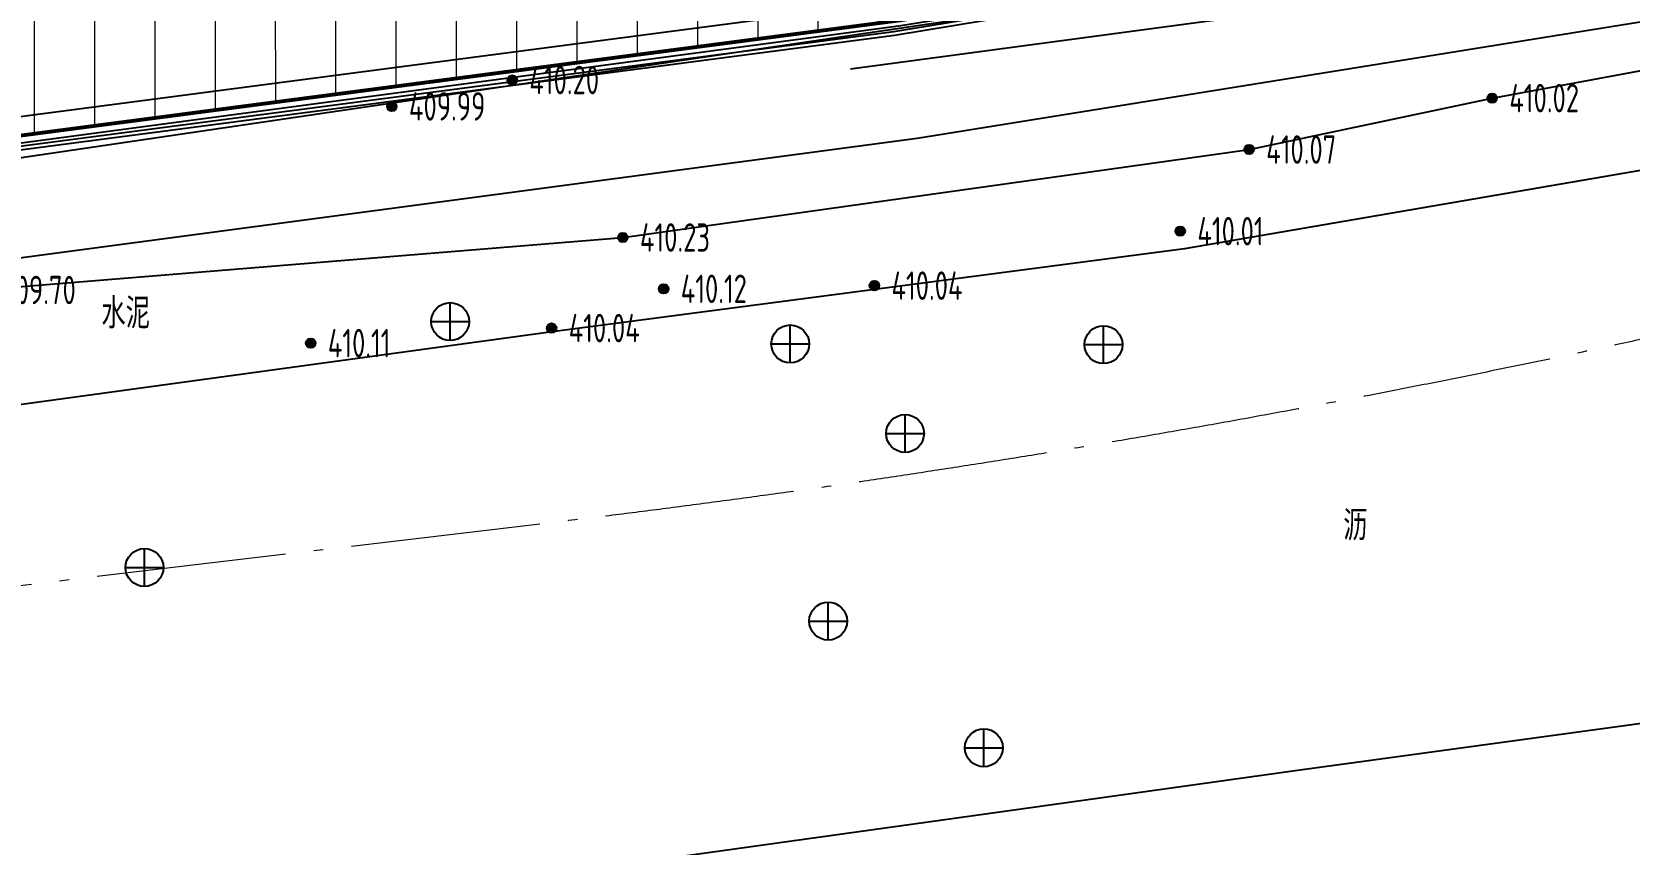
# Model space of a CAD drawing. Header units: millimetres. Extents: x 387826 to 388039216, y 3325062 to 3325368396.
# Drawn here: x 387602257 to 387644377, y 3324779552 to 3324800976 of the extents above; entities that cross this region are included whole.
import ezdxf
from ezdxf.enums import TextEntityAlignment as Align

# ---------------------------------------------------------------- set-up
doc = ezdxf.new("R2010")
doc.units = ezdxf.units.MM
doc.header["$LTSCALE"] = 1000
doc.header["$MEASUREMENT"] = 0
doc.linetypes.add('000-Earth-MSCQ（不打印）$0$C2', pattern=[13.5, 10, -1.5, 0.5, -1.5])
doc.linetypes.add('000-古城墙保护(不打印)$0$DASH', pattern=[0.35, 0.25, -0.1])
for name, color, linetype in [('0 Plan-Road 1', 2, 'Continuous'), ('0 Plan-Road 2', 40, 'Continuous'), ('0-SITE', 7, 'Continuous'), ('000-Earth-MSCQ（不打印）$0$0-SITE', 7, 'Continuous'), ('000-Earth-MSCQ（不打印）$0$0NT-Earth Building', 251, 'Continuous'), ('000-Earth-MSCQ（不打印）$0$0NT-Earth Legend', 250, 'Continuous'), ('000-Earth-MSCQ（不打印）$0$0NT-Earth Rord', 2, 'Continuous'), ('000-Earth-MSCQ（不打印）$0$0NT-Earth Text', 251, 'Continuous'), ('000-Earth-MSCQ（不打印）$0$GCD', 251, 'Continuous'), ('000-古城墙保护(不打印)$0$0-文物遗址', 8, 'Continuous')]:
    doc.layers.add(name, color=color, linetype=linetype)
for name, color, linetype, lineweight in [('000-Earth-MSCQ（不打印）$0$RD-中线', 1, '000-Earth-MSCQ（不打印）$0$C2', 0), ('000-古城墙保护(不打印)$0$0-中实线', 5, 'Continuous', 30), ('000-古城墙保护(不打印)$0$0-遗址公园', 8, 'Continuous', 5)]:
    doc.layers.add(name, color=color, linetype=linetype, lineweight=lineweight)
doc.styles.add('000-Earth-MSCQ（不打印）$0$HZ', font='gbenor.shx', dxfattribs={"width": 0.8, "bigfont": 'hztxt.shx'})

# ---------------------------------------------------------------- blocks, each defined once
blk = doc.blocks.new('000-Earth-MSCQ（不打印）$0$gc043')
for p, q in [((-8.881784197001252e-16, -1), (-8.881784197001252e-16, 1)), ((-1, 0), (1, 0))]:
    blk.add_line(p, q)
blk.add_circle((0, 0), 1)
blk = doc.blocks.new('000-Earth-MSCQ（不打印）$0$gc200')
h = blk.add_hatch(color=256)
edge = h.paths.add_edge_path()
edge.add_arc((0, -5.551115123125783e-17), 0.2500000000000001, 0, 360)
blk.add_circle((0, -5.551115123125783e-17), 0.2500000000000001)
blk = doc.blocks.new('000-古城墙保护(不打印)')
at = {"layer": '000-古城墙保护(不打印)$0$0-遗址公园', "ltscale": 10}
h = blk.add_hatch(dxfattribs=at)
h.set_pattern_fill('ANSI31', color=256, scale=1000, angle=45)
h.set_pattern_definition([(90, (0, 0), (-1587.5, 3.410605131648481e-13), [])])
h.paths.add_polyline_path([(387757359.0947723, 3325075809.713597), (387738724.4244739, 3325053061.984234), (387736658.1743807, 3325052379.78923), (387732792.6573083, 3325048405.001884), (387731947.0142126, 3325045521.987648), (387727149.4825557, 3325038560.592924), (387719871.0797174, 3325030254.454775), (387713118.2314355, 3325024325.69877), (387708971.7085958, 3325021538.001345), (387707653.8317035, 3325021090.344965), (387703723.9723286, 3325018966.972815), (387699100.568572, 3325013213.602733), (387687666.4612417, 3324991573.488757), (387692670.727551, 3324988471.826824), (387679274.3591145, 3324966056.084505), (387674562.7421811, 3324955273.126987), (387666293.4541245, 3324933025.957672), (387659029.9602896, 3324926312.71594), (387654773.5217602, 3324915935.552797), (387653675.5063087, 3324913098.933503), (387637326.4545517, 3324880090.8987), (387635096.1587876, 3324877614.537973), (387623173.1089031, 3324853940.873659), (387618974.5280727, 3324854570.405108), (387618467.4666205, 3324854646.433447), (387616794.0523977, 3324854897.343677), (387614410.7432887, 3324846804.212917), (387608979.9761084, 3324853035.612696), (387591571.0079994, 3324839024.665925), (387597082.2925069, 3324832681.257929), (387596624.9883792, 3324831149.830627), (387596217.2465154, 3324828960.946196), (387596137.9493979, 3324826850.101176), (387592355.8457829, 3324826109.515459), (387589540.6215926, 3324824522.451866), (387587163.8655038, 3324822803.372842), (387586055.6074455, 3324821918.786967), (387585231.4443963, 3324821255.000857), (387584550.0445382, 3324820637.821306), (387583346.0658892, 3324819564.06669), (387582101.748941, 3324818264.712243), (387581660.7870961, 3324817834.250378), (387580072.9664811, 3324816151.399981), (387578832.7454951, 3324814781.869411), (387574234.0934268, 3324808493.876336), (387581064.1902614, 3324795503.282484), (387625164.6542816, 3324801283.597979), (387647357.6289114, 3324804778.450835), (387650612.9223155, 3324805405.261792), (387669114.9930122, 3324840920.415754), (387680400.2783, 3324864357.77844), (387687151.7701302, 3324878135.082248), (387696416.7806178, 3324893470.850236), (387704777.6824126, 3324910959.142838), (387717019.7699698, 3324940445.653564), (387740572.7504223, 3324978958.777964), (387755268.3394005, 3325000951.822409), (387771548.7019364, 3325023669.528487), (387793342.0856335, 3325051694.76609), (387797120.7662015, 3325056480.602365), (387804700.2713755, 3325067831.608256), (387805755.9865897, 3325069417.217034), (387833928.9732663, 3325110050.599823), (387835462.2759447, 3325113721.162718), (387834644.166247, 3325114126.806136), (387838641.1926514, 3325123620.01257), (387831833.5364649, 3325125881.193801), (387835204.3103971, 3325131614.601018), (387828520.3367395, 3325134527.940866), (387822745.7363685, 3325138082.078876), (387820720.6784263, 3325136746.002098), (387818437.9572816, 3325135239.926322), (387814960.6972696, 3325132945.727099), (387810414.9791779, 3325129946.589023), (387806089.169805, 3325135647.314827), (387803914.3516228, 3325131741.76694), (387790508.0000313, 3325108476.776886), (387782804.3222916, 3325111884.500767), (387777519.6903973, 3325113033.773239), (387770432.0206335, 3325107829.881072), (387767032.2047279, 3325098401.675082), (387768071.4313482, 3325098008.812484), (387766664.4412394, 3325095979.536411), (387763567.2492012, 3325091306.558766), (387765030.6402054, 3325091176.180011)])
at = {"layer": '000-古城墙保护(不打印)$0$0-中实线', "color": 3, "linetype": '000-古城墙保护(不打印)$0$DASH', "lineweight": -2, "flags": 128}
blk.add_lwpolyline([(387757359.0947723, 3325075809.713597, 100, 100, 0), (387738724.4244739, 3325053061.984234, 100, 100, 0), (387736658.1743807, 3325052379.78923, 100, 100, 0), (387732792.6573083, 3325048405.001884, 100, 100, 0), (387731947.0142126, 3325045521.987648, 100, 100, 0), (387727149.4825557, 3325038560.592924, 100, 100, 0), (387719871.0797174, 3325030254.454775, 100, 100, 0), (387713118.2314355, 3325024325.69877, 100, 100, 0), (387708971.7085958, 3325021538.001345, 100, 100, 0), (387707653.8317035, 3325021090.344965, 100, 100, 0), (387703723.9723286, 3325018966.972815, 100, 100, 0), (387699100.568572, 3325013213.602733, 100, 100, 0), (387687666.4612417, 3324991573.488757, 100, 100, 0), (387692670.727551, 3324988471.826824, 100, 100, 0), (387679274.3591145, 3324966056.084505, 100, 100, 0), (387674562.7421811, 3324955273.126987, 100, 100, 0), (387666293.4541245, 3324933025.957672, 100, 100, 0), (387659029.9602896, 3324926312.71594, 100, 100, 0), (387654773.5217602, 3324915935.552797, 100, 100, 0), (387653675.5063087, 3324913098.933503, 100, 100, 0), (387637326.4545517, 3324880090.8987, 100, 100, 0), (387635096.1587448, 3324877614.537993, 100, 100, 0), (387635096.1587876, 3324877614.537973, 100, 100, 0), (387623173.1089031, 3324853940.873659, 100, 100, 0), (387618974.5280727, 3324854570.405108, 100, 100, 0), (387618467.4666205, 3324854646.433447, 100, 100, 0), (387616794.0523977, 3324854897.343677, 100, 100, 0), (387614410.7432887, 3324846804.212917, 100, 100, 0), (387608979.9761084, 3324853035.612696, 100, 100, 0), (387591571.0079994, 3324839024.665925, 100, 100, 0), (387597082.2925069, 3324832681.257929, 100, 100, 0), (387596624.9883792, 3324831149.830627, 100, 100, 0), (387596217.2465154, 3324828960.946196, 100, 100, 0), (387596137.9493979, 3324826850.101176, 100, 100, 0), (387592355.8457829, 3324826109.515459, 100, 100, 0), (387589540.6215926, 3324824522.451866, 100, 100, 0), (387587163.8655038, 3324822803.372842, 100, 100, 0), (387586055.6074455, 3324821918.786967, 100, 100, 0), (387585231.4443963, 3324821255.000857, 100, 100, 0), (387584550.0445382, 3324820637.821306, 100, 100, 0), (387583346.0658892, 3324819564.06669, 100, 100, 0), (387582101.748941, 3324818264.712243, 100, 100, 0), (387581660.7870961, 3324817834.250378, 100, 100, 0), (387580072.9664811, 3324816151.399981, 100, 100, 0), (387578832.7454951, 3324814781.869411, 100, 100, 0), (387574234.0934268, 3324808493.876336, 100, 100, 0), (387581064.1902614, 3324795503.282484, 100, 100, 0), (387581064.1902614, 3324795503.282484, 100, 100, 0), (387581064.1902614, 3324795503.282484, 100, 100, 0), (387581064.1902614, 3324795503.282484, 100, 100, 0), (387581064.1902614, 3324795503.282484, 100, 100, 0), (387581064.1902614, 3324795503.282484, 100, 100, 0), (387581064.1902614, 3324795503.282484, 100, 100, 0), (387581064.1902614, 3324795503.282484, 100, 100, 0), (387581064.1902614, 3324795503.282484, 100, 100, 0), (387625164.6542816, 3324801283.597979, 100, 100, 0), (387625164.6542816, 3324801283.597979, 100, 100, 0), (387625164.6542816, 3324801283.597979, 100, 100, 0), (387625164.6542816, 3324801283.597979, 100, 100, 0), (387625164.6542816, 3324801283.597979, 100, 100, 0), (387625164.6542816, 3324801283.597979, 100, 100, 0), (387625164.6542816, 3324801283.597979, 100, 100, 0), (387647357.6289114, 3324804778.450835, 100, 100, 0), (387650612.9223155, 3324805405.261792, 100, 100, 0), (387669114.9930122, 3324840920.415754, 100, 100, 0), (387680400.2783, 3324864357.77844, 100, 100, 0), (387687151.7701302, 3324878135.082248, 100, 100, 0), (387696416.7806178, 3324893470.850236, 100, 100, 0), (387704777.6824126, 3324910959.142838, 100, 100, 0), (387717019.7699698, 3324940445.653564, 100, 100, 0), (387740572.7504223, 3324978958.777964, 100, 100, 0), (387755268.3394005, 3325000951.822409, 100, 100, 0), (387771548.7019364, 3325023669.528487, 100, 100, 0), (387793342.0856335, 3325051694.76609, 100, 100, 0), (387797120.7662015, 3325056480.602365, 100, 100, 0), (387804700.2713755, 3325067831.608256, 100, 100, 0), (387805755.9865897, 3325069417.217034, 100, 100, 0), (387833928.9732663, 3325110050.599823, 100, 100, 0), (387835462.2759447, 3325113721.162718, 100, 100, 0), (387834644.166247, 3325114126.806136, 100, 100, 0), (387838641.1926514, 3325123620.01257, 100, 100, 0), (387831833.5364649, 3325125881.193801, 100, 100, 0), (387835204.3103971, 3325131614.601018, 100, 100, 0), (387828520.3367395, 3325134527.940866, 100, 100, 0), (387822745.7363685, 3325138082.078876, 100, 100, 0), (387820720.6784263, 3325136746.002098, 100, 100, 0), (387818437.9572816, 3325135239.926322, 100, 100, 0), (387814960.6972696, 3325132945.727099, 100, 100, 0), (387810414.9791779, 3325129946.589023, 100, 100, 0), (387806089.169805, 3325135647.314827, 100, 100, 0), (387803914.3516228, 3325131741.76694, 100, 100, 0), (387790508.0000313, 3325108476.776886, 100, 100, 0), (387782804.3222916, 3325111884.500767, 100, 100, 0), (387777519.6903973, 3325113033.773239, 100, 100, 0), (387777519.6903973, 3325113033.773239, 100, 100, 0), (387770432.0206335, 3325107829.881072, 100, 100, 0), (387767032.2047279, 3325098401.675082, 100, 100, 0), (387768071.4313482, 3325098008.812484, 100, 100, 0), (387766664.4412394, 3325095979.536411, 100, 100, 0), (387763567.2492012, 3325091306.558766, 100, 100, 0), (387765030.6402054, 3325091176.180011, 100, 100, 0), (387757359.0947688, 3325075809.7136, 0, 0, 0)], format="xyseb", dxfattribs=at)
at = {"layer": '000-古城墙保护(不打印)$0$0-文物遗址', "elevation": 60.08985425031995}
for points in [[(387576626.764903, 3324803100.508938), (387580834.7929778, 3324795096.993767), (387625006.001571, 3324800886.581861), (387650553.8851675, 3324805110.055647), (387656932.8890018, 3324817364.328588), (387655815.5976285, 3324818072.502784)], [(387576712.6758493, 3324803151.992332), (387580890.8803262, 3324795205.200551), (387624991.3443465, 3324800985.516046), (387650488.2622358, 3324805200.564385), (387656801.7791853, 3324817329.034899), (387655765.2028734, 3324817992.994613)]]:
    blk.add_lwpolyline(points, dxfattribs=at)
at = {"layer": '000-古城墙保护(不打印)$0$0-文物遗址'}
blk.add_lwpolyline([(387577315.5405161, 3324803707.491236), (387581344.6270036, 3324796044.316405), (387625091.3681591, 3324801778.268901), (387650333.4575124, 3324805951.190008), (387656319.5400379, 3324817450.648389)], dxfattribs=at)
blk = doc.blocks.new('000-Earth-MSCQ（不打印）')
at = {"layer": '000-Earth-MSCQ（不打印）$0$0NT-Earth Building', "flags": 128}
blk.add_lwpolyline([(387520720.8563324, 3324782142.476807), (387530226.4280156, 3324783808.384503), (387546911.8445913, 3324785961.438725), (387552741, 3324786370), (387567779, 3324788775), (387579793, 3324790052), (387589721, 3324790814), (387598654, 3324792024), (387601291, 3324792727), (387600906.8426245, 3324794168), (387617840, 3324795553), (387634357, 3324797873), (387640769, 3324799230), (387649253, 3324800804)], dxfattribs=at)
at = {"layer": '000-Earth-MSCQ（不打印）$0$0NT-Earth Rord', "color": 8}
blk.add_lwpolyline([(387552032.5569617, 3324893807.409441), (387552063.3203375, 3324868731.215127), (387552068.9618941, 3324864754.644927), (387552781.7887847, 3324850055.291877), (387555334.8179768, 3324806036.616295), (387561083.5325288, 3324801278.728877), (387570613.7894068, 3324793391.08366), (387595708.7336244, 3324796739.416387), (387645962.0477901, 3324804152.369822), (387666309.0921338, 3324808574.025102), (387684323.8002297, 3324814329.933108), (387698925.165315, 3324820143.296841), (387705596.7348548, 3324824312.090894, -0.0448258561904218), (387717069.3701089, 3324835738.810112, 0.0164463663593156), (387733256.216864, 3324845272.323894, 0.0213039123845384), (387753195.816994, 3324859145.758054, 0.0209960839478949), (387778499.5023273, 3324880496.507117, 0.0022572538019256), (387807220.8836334, 3324906023.937819, 0.0414718925335503)], format="xyb", dxfattribs=at)
at = {"layer": '000-Earth-MSCQ（不打印）$0$0NT-Earth Rord', "color": 8, "flags": 128}
for points in [[(387790215, 3324888157), (387777723, 3324877273), (387767649, 3324868562), (387758627, 3324860781), (387752662, 3324855571), (387747446, 3324851660), (387736027, 3324842770), (387726799.9324884, 3324835026.950894), (387713714.2006324, 3324822036.255688), (387708514.4459947, 3324817912.886124), (387691414.0433982, 3324810304.334261), (387683238.2707654, 3324807015.548122), (387667769.9090127, 3324802211.66228), (387656746.8707114, 3324799398.121052), (387632654.9904462, 3324795256.110084), (387615975.2921236, 3324793064.886974), (387598321.4689136, 3324790648.911168), (387587299.4444635, 3324789160.907867), (387577156.6054572, 3324787777.929819), (387563166.4509432, 3324785842.908448), (387553134.2008386, 3324784506.87514), (387537560.6524835, 3324782187.943979), (387525371.1373216, 3324780574.683451), (387521821.1506096, 3324780049.849231)], [(387518560.4562515, 3324765557.521068), (387559466.8529794, 3324771062.843628), (387588171.7735153, 3324774908.601357), (387608297.461536, 3324777683.576892), (387626212.2751044, 3324780182.656918), (387635571.5174649, 3324781488.252176), (387647921.4007311, 3324783181.819114)], [(387623846.7411611, 3324800000.861205), (387641429.3431545, 3324802370.684334), (387647069, 3324813756), (387659970, 3324834110), (387671025, 3324827436), (387679039.4652927, 3324820691.731277), (387683008.6514112, 3324814866.213486)]]:
    blk.add_lwpolyline(points, dxfattribs=at)
at = {"layer": '000-Earth-MSCQ（不打印）$0$RD-中线', "ltscale": 0.5, "flags": 128}
blk.add_lwpolyline([(388022314.3459875, 3325363333.779095), (388017166.2970958, 3325347163.926417), (388004392.3040231, 3325306887.003822), (387971319.8737001, 3325199118.280211), (387960067.1341603, 3325162232.392481, -0.0428905117551713), (387909014.310333, 3325035088.251616), (387880969.7378284, 3324979543.06834, -0.0950112548386871), (387811951.8830091, 3324890063.610587), (387779398.7794849, 3324861261.881447, -0.1527070841718279), (387615965.5118984, 3324788030.088953), (387599393.6918636, 3324786062.352727), (387481723.6987208, 3324770663.938607)], format="xyb", dxfattribs=at)
blk.add_lwpolyline([(388022314.3459875, 3325363333.779095), (388017166.2970958, 3325347163.926417), (388004392.3040231, 3325306887.003822), (387971319.8737001, 3325199118.280211), (387960067.1341603, 3325162232.392481, -0.0428905117551713), (387909014.310333, 3325035088.251616), (387880969.7378284, 3324979543.06834, -0.0950112548386871), (387811951.8830091, 3324890063.610587), (387779398.7794849, 3324861261.881447, -0.1527070841718279), (387615965.5118984, 3324788030.088953), (387599393.6918636, 3324786062.352727), (387481723.6987208, 3324770663.938607)], format="xyb", dxfattribs=at)
at = {"layer": '000-Earth-MSCQ（不打印）$0$0-SITE', "ltscale": 10}
blk.add_blockref('000-古城墙保护(不打印)', (0, 0), dxfattribs=at)
at = {"layer": '000-Earth-MSCQ（不打印）$0$0NT-Earth Legend', "linetype": 'Continuous', "xscale": 500, "yscale": 500, "zscale": 500}
for p in [(387613286, 3324793335), (387622255.2583525, 3324792744.837152), (387630516.0213448, 3324792726.458393), (387625283.4668322, 3324790382.738025), (387605224.2899683, 3324786847.459434), (387623256.0541813, 3324785432.612664), (387627360.9482624, 3324782091.574085)]:
    blk.add_blockref('000-Earth-MSCQ（不打印）$0$gc043', p, dxfattribs=at)
at = {"layer": '000-Earth-MSCQ（不打印）$0$GCD', "linetype": 'Continuous'}
ref = blk.add_blockref('000-Earth-MSCQ（不打印）$0$gc200', (387614924.1, 3324799706.7), dxfattribs=dict(at, xscale=500, yscale=500, zscale=500))
ref.add_attrib('height', '410.20', dxfattribs={"linetype": 'Continuous', "height": 750, "style": '000-Earth-MSCQ（不打印）$0$HZ', "width": 0.8}).set_placement((387615374.1, 3324799706.7), align=Align.MIDDLE_LEFT)
ref = blk.add_blockref('000-Earth-MSCQ（不打印）$0$gc200', (387611748.9, 3324799011.5), dxfattribs=dict(at, xscale=500, yscale=500, zscale=500))
ref.add_attrib('height', '409.99', dxfattribs={"linetype": 'Continuous', "height": 750, "style": '000-Earth-MSCQ（不打印）$0$HZ', "width": 0.8}).set_placement((387612198.9, 3324799011.5), align=Align.MIDDLE_LEFT)
ref = blk.add_blockref('000-Earth-MSCQ（不打印）$0$gc200', (387640769, 3324799230), dxfattribs=dict(at, xscale=500, yscale=500, zscale=500))
ref.add_attrib('height', '410.02', dxfattribs={"linetype": 'Continuous', "height": 750, "style": '000-Earth-MSCQ（不打印）$0$HZ', "width": 0.8}).set_placement((387641219, 3324799230), align=Align.MIDDLE_LEFT)
ref = blk.add_blockref('000-Earth-MSCQ（不打印）$0$gc200', (387634357, 3324797873), dxfattribs=dict(at, xscale=500, yscale=500, zscale=500))
ref.add_attrib('height', '410.07', dxfattribs={"linetype": 'Continuous', "height": 750, "style": '000-Earth-MSCQ（不打印）$0$HZ', "width": 0.8}).set_placement((387634807, 3324797873), align=Align.MIDDLE_LEFT)
ref = blk.add_blockref('000-Earth-MSCQ（不打印）$0$gc200', (387617840, 3324795553), dxfattribs=dict(at, xscale=500, yscale=500, zscale=500))
ref.add_attrib('height', '410.23', dxfattribs={"linetype": 'Continuous', "height": 750, "style": '000-Earth-MSCQ（不打印）$0$HZ', "width": 0.8}).set_placement((387618290.0000001, 3324795553), align=Align.MIDDLE_LEFT)
ref = blk.add_blockref('000-Earth-MSCQ（不打印）$0$gc200', (387632541.8, 3324795719.5), dxfattribs=dict(at, xscale=500, yscale=500, zscale=500))
ref.add_attrib('height', '410.01', dxfattribs={"linetype": 'Continuous', "height": 750, "style": '000-Earth-MSCQ（不打印）$0$HZ', "width": 0.8}).set_placement((387632991.8, 3324795719.5), align=Align.MIDDLE_LEFT)
ref = blk.add_blockref('000-Earth-MSCQ（不打印）$0$gc200', (387624473.7, 3324794282.7), dxfattribs=dict(at, xscale=500, yscale=500, zscale=500))
ref.add_attrib('height', '410.04', dxfattribs={"linetype": 'Continuous', "height": 750, "style": '000-Earth-MSCQ（不打印）$0$HZ', "width": 0.8}).set_placement((387624923.7, 3324794282.7), align=Align.MIDDLE_LEFT)
ref = blk.add_blockref('000-Earth-MSCQ（不打印）$0$gc200', (387600994, 3324794168), dxfattribs=dict(at, xscale=500, yscale=500, zscale=500))
ref.add_attrib('height', '409.70', dxfattribs={"linetype": 'Continuous', "height": 750, "style": '000-Earth-MSCQ（不打印）$0$HZ', "width": 0.8}).set_placement((387601444, 3324794168), align=Align.MIDDLE_LEFT)
ref = blk.add_blockref('000-Earth-MSCQ（不打印）$0$gc200', (387618917, 3324794199.3), dxfattribs=dict(at, xscale=500, yscale=500, zscale=500))
ref.add_attrib('height', '410.12', dxfattribs={"linetype": 'Continuous', "height": 750, "style": '000-Earth-MSCQ（不打印）$0$HZ', "width": 0.8}).set_placement((387619367, 3324794199.3), align=Align.MIDDLE_LEFT)
ref = blk.add_blockref('000-Earth-MSCQ（不打印）$0$gc200', (387615962, 3324793164), dxfattribs=dict(at, xscale=500, yscale=500, zscale=500))
ref.add_attrib('height', '410.04', dxfattribs={"linetype": 'Continuous', "height": 750, "style": '000-Earth-MSCQ（不打印）$0$HZ', "width": 0.8}).set_placement((387616412, 3324793164), align=Align.MIDDLE_LEFT)
ref = blk.add_blockref('000-Earth-MSCQ（不打印）$0$gc200', (387609608.8, 3324792765.8), dxfattribs=dict(at, xscale=500, yscale=500, zscale=500))
ref.add_attrib('height', '410.11', dxfattribs={"linetype": 'Continuous', "height": 750, "style": '000-Earth-MSCQ（不打印）$0$HZ', "width": 0.8}).set_placement((387610058.8, 3324792765.8), align=Align.MIDDLE_LEFT)
at = {"layer": '000-Earth-MSCQ（不打印）$0$0NT-Earth Text', "linetype": 'Continuous', "style": '000-Earth-MSCQ（不打印）$0$HZ', "width": 0.8}
blk.add_text('水泥', height=800, dxfattribs=at).set_placement((387604728.7429, 3324793593.581063), align=Align.MIDDLE)
at = {"layer": '000-Earth-MSCQ（不打印）$0$0NT-Earth Text', "color": 4, "linetype": 'Continuous', "style": '000-Earth-MSCQ（不打印）$0$HZ', "width": 0.8}
blk.add_text('沥', height=800, dxfattribs=at).set_placement((387637159.7787948, 3324787986.950081), align=Align.MIDDLE)

msp = doc.modelspace()

# ---------------------------------------------------------------- linework, layer by layer
at = {"layer": '0 Plan-Road 1', "ltscale": 10}
msp.add_lwpolyline([(387652538.486186, 3324802511.110147), (387625604.9075686, 3324798165.352329), (387576792.5688368, 3324791655.954851)], dxfattribs=at)
at = {"layer": '0 Plan-Road 2', "ltscale": 10}
msp.add_lwpolyline([(387650730.1521267, 3324805258.134045), (387625167.6113058, 3324801133.594444), (387571843.1597631, 3324794022.481569)], dxfattribs=at)

# ---------------------------------------------------------------- block references
at = {"layer": '0-SITE', "ltscale": 10}
msp.add_blockref('000-Earth-MSCQ（不打印）', (0, 0), dxfattribs=at)

doc.saveas('drawing.dxf')
